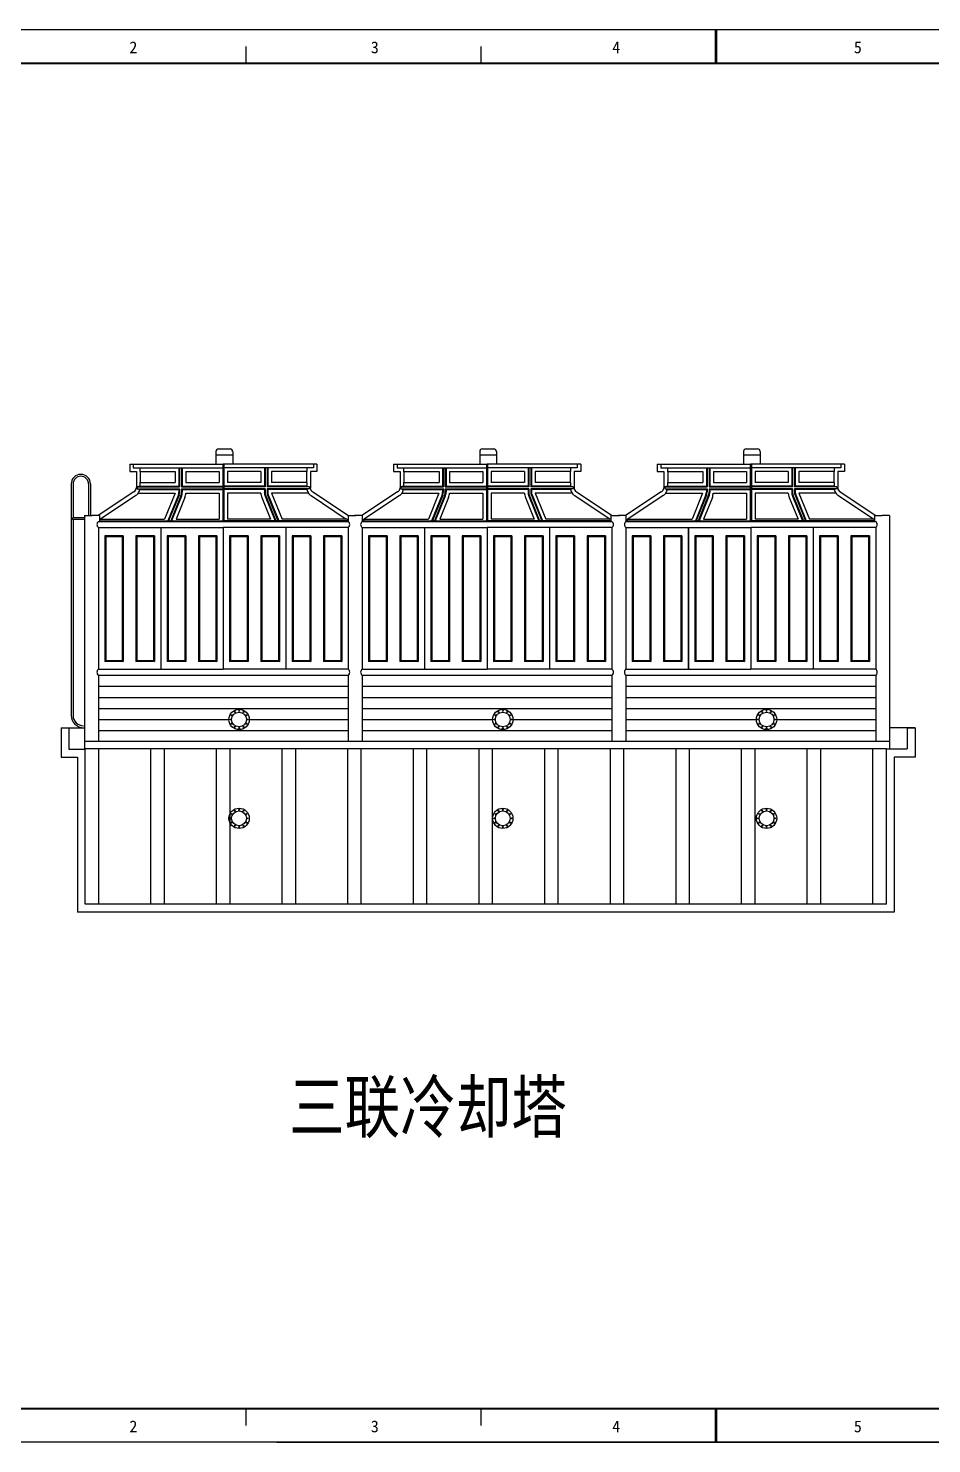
# Model space of a CAD drawing. Header units: millimetres. Extents: x 9671 to 25689, y -17516 to -2951.
# Drawn here: x 23439.8 to 23574, y -5527.3 to -5316.9 of the extents above; entities that cross this region are included whole.
import ezdxf

# ---------------------------------------------------------------- set-up
doc = ezdxf.new("R2010")
doc.units = ezdxf.units.MM
doc.layers.add('sb', color=2, linetype='Continuous')
doc.styles.add('QSDI', font='SimSun.ttf', dxfattribs={"width": 0.8})

# ---------------------------------------------------------------- blocks, each defined once
blk = doc.blocks.new('2#图框，横')
for p, q in [((7777.69, 420), (8371.69, 420)), ((7942.44, 415), (7942.44, 410)), ((8012.32, 415), (8012.32, 410)), ((7942.44, 10), (7942.44, 5)), ((8012.32, 10), (8012.32, 5)), ((8371.69, 0), (7777.69, 0)), ((7951.69, 0), (8371.69, 0))]:
    blk.add_line(p, q)
for points, const_width in [([(8082.19, 410), (8082.19, 420)], 0.8), ([(8082.19, 410), (8082.19, 420)], 0.5), ([(8082.19, 10), (8082.19, 0)], 0.8), ([(8082.19, 10), (8082.19, 0)], 0.5)]:
    blk.add_lwpolyline(points, dxfattribs=dict(const_width=const_width))
blk.add_lwpolyline([(7802.69, 10, 1, 1, 0), (7802.69, 410, 0.6, 0.6, 0), (8361.69, 410, 0.6, 0.6, 0), (8361.69, 10, 0.6, 0.6, 0)], format="xyseb", close=True)
at = {"style": 'QSDI'}
for s, p in [('2', (7907.86, 412.98)), ('3', (7979.61, 412.98)), ('4', (8051.36, 412.98)), ('5', (8123.11, 412.98)), ('2', (7907.86, 2.98)), ('3', (7979.61, 2.98)), ('4', (8051.36, 2.98)), ('5', (8123.11, 2.98))]:
    blk.add_text(s, height=3.5, dxfattribs=at).set_placement(p)
blk = doc.blocks.new('A$C2AF1339E')
at = {"color": 0, "linetype": 'ByBlock'}
for p, q in [((0, 2350), (0, 0)), ((1182, 2350), (1182, 0)), ((120, 2212), (120, 127)), ((120, 2212), (471, 2212)), ((139, 2198), (120, 2212)), ((139, 2212), (139, 143)), ((139, 2198), (452, 2198)), ((452, 2212), (452, 143)), ((471, 2212), (452, 2198)), ((471, 2212), (471, 127)), ((711, 2212), (711, 127)), ((730, 2198), (711, 2212)), ((711, 2212), (1062, 2212)), ((730, 2212), (730, 143)), ((730, 2198), (1043, 2198)), ((1043, 2212), (1043, 143)), ((1062, 2212), (1043, 2198)), ((1062, 2212), (1062, 127)), ((139, 143), (120, 127)), ((120, 127), (471, 127)), ((139, 143), (452, 143)), ((452, 143), (471, 127)), ((730, 143), (711, 127)), ((711, 127), (1062, 127)), ((730, 143), (1043, 143)), ((1043, 143), (1062, 127))]:
    blk.add_line(p, q, dxfattribs=at)

msp = doc.modelspace()

# ---------------------------------------------------------------- linework, layer by layer
at = {"color": 2}
for p, q in [((23467.7, -5379.83), (23467.7, -5381.72)), ((23468.09, -5379.44), (23469.79, -5379.44)), ((23470.18, -5379.83), (23470.18, -5381.72)), ((23506.88, -5379.83), (23506.88, -5381.72)), ((23507.27, -5379.44), (23508.97, -5379.44)), ((23509.36, -5379.83), (23509.36, -5381.72)), ((23546.06, -5379.83), (23546.06, -5381.72)), ((23546.45, -5379.44), (23548.15, -5379.44)), ((23548.53, -5379.83), (23548.53, -5381.72)), ((23467.7, -5380.33), (23470.18, -5380.33)), ((23506.88, -5380.33), (23509.36, -5380.33)), ((23546.06, -5380.33), (23548.53, -5380.33)), ((23448.78, -5384.66), (23448.78, -5389.34)), ((23449.05, -5384.66), (23449.05, -5389.34)), ((23446.47, -5390.87), (23446.47, -5391.15)), ((23444.69, -5420.89), (23444.69, -5425.26)), ((23445.86, -5420.89), (23445.86, -5424.09)), ((23445.86, -5420.89), (23448.17, -5420.89)), ((23571.55, -5420.89), (23567.77, -5420.89)), ((23570.37, -5420.89), (23570.37, -5424.04)), ((23571.55, -5420.89), (23571.55, -5425.26)), ((23445.86, -5424.09), (23448.29, -5424.09)), ((23489.41, -5422.96), (23448.17, -5422.96)), ((23489.41, -5424.04), (23448.17, -5424.04)), ((23448.29, -5447.11), (23448.29, -5424.09)), ((23450.29, -5447.11), (23450.29, -5424.04)), ((23528.59, -5422.96), (23487.35, -5422.96)), ((23528.59, -5422.96), (23487.35, -5422.96)), ((23528.59, -5424.04), (23487.35, -5424.04)), ((23528.59, -5424.04), (23487.35, -5424.04)), ((23567.77, -5422.96), (23526.53, -5422.96)), ((23567.29, -5424.04), (23526.53, -5424.04)), ((23567.29, -5447.11), (23567.29, -5424.04)), ((23567.29, -5424.04), (23570.37, -5424.04)), ((23444.69, -5425.26), (23447.12, -5425.26)), ((23447.12, -5425.26), (23447.12, -5448.29)), ((23571.55, -5425.26), (23568.47, -5425.26)), ((23568.47, -5425.26), (23568.47, -5448.29)), ((23567.29, -5447.11), (23448.29, -5447.11)), ((23568.47, -5448.29), (23447.12, -5448.29))]:
    msp.add_line(p, q, dxfattribs=at)
at = {"color": 2, "linetype": 'ByBlock'}
for p, q in [((23454.88, -5381.72), (23468.79, -5381.72)), ((23454.88, -5381.72), (23454.88, -5382.8)), ((23455.42, -5381.72), (23455.42, -5382.26)), ((23455.42, -5381.72), (23455.51, -5381.72)), ((23468.7, -5381.72), (23468.7, -5390.15)), ((23468.79, -5381.72), (23468.79, -5390.24)), ((23468.79, -5381.72), (23468.79, -5390.24)), ((23482.7, -5381.72), (23468.79, -5381.72)), ((23468.88, -5381.72), (23468.88, -5390.15)), ((23482.17, -5381.72), (23482.08, -5381.72)), ((23482.17, -5381.72), (23482.17, -5382.26)), ((23482.7, -5381.72), (23482.7, -5382.8)), ((23494.06, -5381.72), (23507.97, -5381.72)), ((23494.06, -5381.72), (23494.06, -5382.8)), ((23494.6, -5381.72), (23494.69, -5381.72)), ((23494.6, -5381.72), (23494.6, -5382.26)), ((23507.88, -5381.72), (23507.88, -5390.15)), ((23521.88, -5381.72), (23507.97, -5381.72)), ((23507.97, -5381.72), (23507.97, -5390.24)), ((23507.97, -5381.72), (23507.97, -5390.24)), ((23508.06, -5381.72), (23508.06, -5390.15)), ((23521.35, -5381.72), (23521.26, -5381.72)), ((23521.35, -5381.72), (23521.35, -5382.26)), ((23521.88, -5381.72), (23521.88, -5382.8)), ((23533.24, -5381.72), (23547.15, -5381.72)), ((23533.24, -5381.72), (23533.24, -5382.8)), ((23533.78, -5381.72), (23533.78, -5382.26)), ((23533.78, -5381.72), (23533.87, -5381.72)), ((23547.06, -5381.72), (23547.06, -5390.15)), ((23547.15, -5381.72), (23547.15, -5390.24)), ((23547.15, -5381.72), (23547.15, -5390.24)), ((23561.06, -5381.72), (23547.15, -5381.72)), ((23547.24, -5381.72), (23547.24, -5390.15)), ((23560.52, -5381.72), (23560.43, -5381.72)), ((23560.52, -5381.72), (23560.52, -5382.26)), ((23561.06, -5381.72), (23561.06, -5382.8)), ((23454.88, -5382.8), (23455.87, -5382.8)), ((23455.42, -5382.26), (23456.4, -5382.26)), ((23455.87, -5382.8), (23455.87, -5385.22)), ((23456.4, -5382.26), (23468.7, -5382.26)), ((23456.4, -5382.26), (23456.4, -5382.8)), ((23456.4, -5382.8), (23461.66, -5382.8)), ((23456.4, -5382.8), (23456.45, -5382.84)), ((23456.45, -5382.84), (23456.45, -5384.4)), ((23461.66, -5382.8), (23461.66, -5384.45)), ((23462.19, -5382.26), (23462.19, -5384.99)), ((23462.3, -5382.26), (23462.3, -5385.09)), ((23462.59, -5382.26), (23462.59, -5385.09)), ((23462.7, -5382.26), (23462.7, -5384.99)), ((23463.23, -5382.8), (23468.16, -5382.8)), ((23463.23, -5382.8), (23463.23, -5384.45)), ((23468.16, -5382.8), (23468.16, -5384.45)), ((23468.7, -5382.35), (23468.79, -5382.35)), ((23468.88, -5382.35), (23468.79, -5382.35)), ((23481.18, -5382.26), (23468.88, -5382.26)), ((23474.35, -5382.8), (23469.42, -5382.8)), ((23469.42, -5382.8), (23469.42, -5384.45)), ((23474.35, -5382.8), (23474.35, -5384.45)), ((23474.89, -5382.26), (23474.89, -5384.99)), ((23475, -5382.26), (23475, -5385.09)), ((23475.28, -5382.26), (23475.28, -5385.09)), ((23475.39, -5382.26), (23475.39, -5384.99)), ((23475.93, -5382.8), (23475.93, -5384.45)), ((23481.18, -5382.8), (23475.93, -5382.8)), ((23481.18, -5382.8), (23481.13, -5382.84)), ((23481.13, -5382.84), (23481.13, -5384.4)), ((23481.18, -5382.26), (23481.18, -5382.8)), ((23482.17, -5382.26), (23481.18, -5382.26)), ((23481.72, -5382.8), (23481.72, -5385.22)), ((23482.7, -5382.8), (23481.72, -5382.8)), ((23494.06, -5382.8), (23495.05, -5382.8)), ((23494.6, -5382.26), (23495.58, -5382.26)), ((23495.05, -5382.8), (23495.05, -5385.22)), ((23495.58, -5382.26), (23507.88, -5382.26)), ((23495.58, -5382.26), (23495.58, -5382.8)), ((23495.58, -5382.8), (23500.84, -5382.8)), ((23495.58, -5382.8), (23495.63, -5382.84)), ((23495.63, -5382.84), (23495.63, -5384.4)), ((23500.84, -5382.8), (23500.84, -5384.45)), ((23501.37, -5382.26), (23501.37, -5384.99)), ((23501.48, -5382.26), (23501.48, -5385.09)), ((23501.77, -5382.26), (23501.77, -5385.09)), ((23501.88, -5382.26), (23501.88, -5384.99)), ((23502.41, -5382.8), (23507.34, -5382.8)), ((23502.41, -5382.8), (23502.41, -5384.45)), ((23507.34, -5382.8), (23507.34, -5384.45)), ((23507.88, -5382.35), (23507.97, -5382.35)), ((23508.06, -5382.35), (23507.97, -5382.35)), ((23520.36, -5382.26), (23508.06, -5382.26)), ((23508.6, -5382.8), (23508.6, -5384.45)), ((23513.53, -5382.8), (23508.6, -5382.8)), ((23513.53, -5382.8), (23513.53, -5384.45)), ((23514.07, -5382.26), (23514.07, -5384.99)), ((23514.18, -5382.26), (23514.18, -5385.09)), ((23514.46, -5382.26), (23514.46, -5385.09)), ((23514.57, -5382.26), (23514.57, -5384.99)), ((23520.36, -5382.8), (23515.11, -5382.8)), ((23515.11, -5382.8), (23515.11, -5384.45)), ((23520.36, -5382.8), (23520.31, -5382.84)), ((23520.31, -5382.84), (23520.31, -5384.4)), ((23521.35, -5382.26), (23520.36, -5382.26)), ((23520.36, -5382.26), (23520.36, -5382.8)), ((23521.88, -5382.8), (23520.9, -5382.8)), ((23520.9, -5382.8), (23520.9, -5385.22)), ((23533.24, -5382.8), (23534.23, -5382.8)), ((23533.78, -5382.26), (23534.76, -5382.26)), ((23534.23, -5382.8), (23534.23, -5385.22)), ((23534.76, -5382.26), (23547.06, -5382.26)), ((23534.76, -5382.26), (23534.76, -5382.8)), ((23534.76, -5382.8), (23540.01, -5382.8)), ((23534.76, -5382.8), (23534.81, -5382.84)), ((23534.81, -5382.84), (23534.81, -5384.4)), ((23540.01, -5382.8), (23540.01, -5384.45)), ((23540.55, -5382.26), (23540.55, -5384.99)), ((23540.66, -5382.26), (23540.66, -5385.09)), ((23540.95, -5382.26), (23540.95, -5385.09)), ((23541.05, -5382.26), (23541.05, -5384.99)), ((23541.59, -5382.8), (23541.59, -5384.45)), ((23541.59, -5382.8), (23546.52, -5382.8)), ((23546.52, -5382.8), (23546.52, -5384.45)), ((23547.06, -5382.35), (23547.15, -5382.35)), ((23547.24, -5382.35), (23547.15, -5382.35)), ((23559.54, -5382.26), (23547.24, -5382.26)), ((23552.71, -5382.8), (23547.78, -5382.8)), ((23547.78, -5382.8), (23547.78, -5384.45)), ((23552.71, -5382.8), (23552.71, -5384.45)), ((23553.25, -5382.26), (23553.25, -5384.99)), ((23553.35, -5382.26), (23553.35, -5385.09)), ((23553.64, -5382.26), (23553.64, -5385.09)), ((23553.75, -5382.26), (23553.75, -5384.99)), ((23554.29, -5382.8), (23554.29, -5384.45)), ((23559.54, -5382.8), (23554.29, -5382.8)), ((23559.54, -5382.8), (23559.49, -5382.84)), ((23559.49, -5382.84), (23559.49, -5384.4)), ((23559.54, -5382.26), (23559.54, -5382.8)), ((23560.52, -5382.26), (23559.54, -5382.26)), ((23560.08, -5382.8), (23560.08, -5385.22)), ((23561.06, -5382.8), (23560.08, -5382.8)), ((23446.19, -5384.66), (23446.19, -5391.01)), ((23446.47, -5384.66), (23446.47, -5389.68)), ((23455.49, -5385.85), (23450.2, -5389.34)), ((23456.4, -5384.99), (23456, -5385.09)), ((23456, -5385.09), (23462.3, -5385.09)), ((23456, -5385.09), (23456, -5385.38)), ((23456, -5385.38), (23462.3, -5385.38)), ((23456, -5385.38), (23456.38, -5385.48)), ((23456.11, -5386.03), (23456.1, -5386.11)), ((23456.11, -5386.03), (23461.63, -5386.03)), ((23456.38, -5385.48), (23462.19, -5385.48)), ((23456.45, -5384.4), (23456.4, -5384.45)), ((23456.4, -5384.45), (23461.66, -5384.45)), ((23456.4, -5384.45), (23456.4, -5384.99)), ((23456.4, -5384.99), (23462.19, -5384.99)), ((23461.63, -5386.03), (23460.07, -5389.91)), ((23462.19, -5384.99), (23462.3, -5385.09)), ((23462.3, -5385.38), (23462.19, -5385.48)), ((23462.19, -5385.48), (23462.19, -5385.86)), ((23462.3, -5385.38), (23462.3, -5385.86)), ((23462.7, -5384.99), (23462.59, -5385.09)), ((23462.59, -5385.09), (23468.7, -5385.09)), ((23462.59, -5385.38), (23468.7, -5385.38)), ((23462.59, -5385.38), (23462.7, -5385.48)), ((23462.59, -5385.38), (23462.59, -5385.86)), ((23462.7, -5384.99), (23468.7, -5384.99)), ((23462.7, -5385.48), (23468.7, -5385.48)), ((23462.7, -5385.48), (23462.7, -5385.86)), ((23463.23, -5384.45), (23468.16, -5384.45)), ((23463.23, -5386.03), (23468.16, -5386.03)), ((23468.16, -5386.03), (23468.16, -5389.91)), ((23474.89, -5384.99), (23468.88, -5384.99)), ((23475, -5385.09), (23468.88, -5385.09)), ((23475, -5385.38), (23468.88, -5385.38)), ((23474.89, -5385.48), (23468.88, -5385.48)), ((23474.35, -5384.45), (23469.42, -5384.45)), ((23474.36, -5386.03), (23469.42, -5386.03)), ((23469.42, -5386.03), (23469.42, -5389.91)), ((23474.89, -5384.99), (23475, -5385.09)), ((23475, -5385.38), (23474.89, -5385.48)), ((23474.89, -5385.48), (23474.89, -5385.86)), ((23475, -5385.38), (23475, -5385.86)), ((23475.39, -5384.99), (23475.28, -5385.09)), ((23481.58, -5385.09), (23475.28, -5385.09)), ((23481.58, -5385.38), (23475.28, -5385.38)), ((23475.28, -5385.38), (23475.39, -5385.48)), ((23475.28, -5385.38), (23475.28, -5385.86)), ((23481.18, -5384.99), (23475.39, -5384.99)), ((23481.21, -5385.48), (23475.39, -5385.48)), ((23475.39, -5385.48), (23475.39, -5385.86)), ((23481.18, -5384.45), (23475.93, -5384.45)), ((23481.47, -5386.03), (23475.95, -5386.03)), ((23475.95, -5386.03), (23477.51, -5389.91)), ((23481.13, -5384.4), (23481.18, -5384.45)), ((23481.18, -5384.45), (23481.18, -5384.99)), ((23481.18, -5384.99), (23481.58, -5385.09)), ((23481.58, -5385.38), (23481.21, -5385.48)), ((23481.47, -5386.03), (23481.48, -5386.11)), ((23481.58, -5385.09), (23481.58, -5385.38)), ((23482.09, -5385.85), (23487.38, -5389.34)), ((23494.67, -5385.85), (23489.38, -5389.34)), ((23495.58, -5384.99), (23495.18, -5385.09)), ((23495.18, -5385.09), (23501.48, -5385.09)), ((23495.18, -5385.09), (23495.18, -5385.38)), ((23495.18, -5385.38), (23501.48, -5385.38)), ((23495.18, -5385.38), (23495.56, -5385.48)), ((23495.29, -5386.03), (23495.28, -5386.11)), ((23495.29, -5386.03), (23500.81, -5386.03)), ((23495.56, -5385.48), (23501.37, -5385.48)), ((23495.63, -5384.4), (23495.58, -5384.45)), ((23495.58, -5384.45), (23500.84, -5384.45)), ((23495.58, -5384.45), (23495.58, -5384.99)), ((23495.58, -5384.99), (23501.37, -5384.99)), ((23500.81, -5386.03), (23499.25, -5389.91)), ((23501.37, -5384.99), (23501.48, -5385.09)), ((23501.48, -5385.38), (23501.37, -5385.48)), ((23501.37, -5385.48), (23501.37, -5385.86)), ((23501.48, -5385.38), (23501.48, -5385.86)), ((23501.88, -5384.99), (23501.77, -5385.09)), ((23501.77, -5385.09), (23507.88, -5385.09)), ((23501.77, -5385.38), (23507.88, -5385.38)), ((23501.77, -5385.38), (23501.77, -5385.86)), ((23501.77, -5385.38), (23501.88, -5385.48)), ((23501.88, -5384.99), (23507.88, -5384.99)), ((23501.88, -5385.48), (23507.88, -5385.48)), ((23501.88, -5385.48), (23501.88, -5385.86)), ((23502.41, -5384.45), (23507.34, -5384.45)), ((23502.41, -5386.03), (23507.34, -5386.03)), ((23507.34, -5386.03), (23507.34, -5389.91)), ((23514.07, -5384.99), (23508.06, -5384.99)), ((23514.18, -5385.09), (23508.06, -5385.09)), ((23514.18, -5385.38), (23508.06, -5385.38)), ((23514.07, -5385.48), (23508.06, -5385.48)), ((23513.53, -5384.45), (23508.6, -5384.45)), ((23508.6, -5386.03), (23508.6, -5389.91)), ((23513.54, -5386.03), (23508.6, -5386.03)), ((23514.07, -5384.99), (23514.18, -5385.09)), ((23514.18, -5385.38), (23514.07, -5385.48)), ((23514.07, -5385.48), (23514.07, -5385.86)), ((23514.18, -5385.38), (23514.18, -5385.86)), ((23514.57, -5384.99), (23514.46, -5385.09)), ((23520.76, -5385.09), (23514.46, -5385.09)), ((23514.46, -5385.38), (23514.46, -5385.86)), ((23514.46, -5385.38), (23514.57, -5385.48)), ((23520.76, -5385.38), (23514.46, -5385.38)), ((23520.36, -5384.99), (23514.57, -5384.99)), ((23514.57, -5385.48), (23514.57, -5385.86)), ((23520.39, -5385.48), (23514.57, -5385.48)), ((23520.36, -5384.45), (23515.11, -5384.45)), ((23515.13, -5386.03), (23516.69, -5389.91)), ((23520.65, -5386.03), (23515.13, -5386.03)), ((23520.31, -5384.4), (23520.36, -5384.45)), ((23520.36, -5384.45), (23520.36, -5384.99)), ((23520.36, -5384.99), (23520.76, -5385.09)), ((23520.76, -5385.38), (23520.39, -5385.48)), ((23520.65, -5386.03), (23520.66, -5386.11)), ((23520.76, -5385.09), (23520.76, -5385.38)), ((23521.27, -5385.85), (23526.56, -5389.34)), ((23533.85, -5385.85), (23528.56, -5389.34)), ((23534.76, -5384.99), (23534.36, -5385.09)), ((23534.36, -5385.09), (23540.66, -5385.09)), ((23534.36, -5385.09), (23534.36, -5385.38)), ((23534.36, -5385.38), (23540.66, -5385.38)), ((23534.36, -5385.38), (23534.74, -5385.48)), ((23534.47, -5386.03), (23534.46, -5386.11)), ((23534.47, -5386.03), (23539.99, -5386.03)), ((23534.74, -5385.48), (23540.55, -5385.48)), ((23534.81, -5384.4), (23534.76, -5384.45)), ((23534.76, -5384.45), (23540.01, -5384.45)), ((23534.76, -5384.45), (23534.76, -5384.99)), ((23534.76, -5384.99), (23540.55, -5384.99)), ((23539.99, -5386.03), (23538.43, -5389.91)), ((23540.55, -5384.99), (23540.66, -5385.09)), ((23540.66, -5385.38), (23540.55, -5385.48)), ((23540.55, -5385.48), (23540.55, -5385.86)), ((23540.66, -5385.38), (23540.66, -5385.86)), ((23541.05, -5384.99), (23540.95, -5385.09)), ((23540.95, -5385.09), (23547.06, -5385.09)), ((23540.95, -5385.38), (23547.06, -5385.38)), ((23540.95, -5385.38), (23541.05, -5385.48)), ((23540.95, -5385.38), (23540.95, -5385.86)), ((23541.05, -5384.99), (23547.06, -5384.99)), ((23541.05, -5385.48), (23547.06, -5385.48)), ((23541.05, -5385.48), (23541.05, -5385.86)), ((23541.59, -5384.45), (23546.52, -5384.45)), ((23541.59, -5386.03), (23546.52, -5386.03)), ((23546.52, -5386.03), (23546.52, -5389.91)), ((23553.25, -5384.99), (23547.24, -5384.99)), ((23553.35, -5385.09), (23547.24, -5385.09)), ((23553.35, -5385.38), (23547.24, -5385.38)), ((23553.25, -5385.48), (23547.24, -5385.48)), ((23552.71, -5384.45), (23547.78, -5384.45)), ((23552.72, -5386.03), (23547.78, -5386.03)), ((23547.78, -5386.03), (23547.78, -5389.91)), ((23553.25, -5384.99), (23553.35, -5385.09)), ((23553.35, -5385.38), (23553.25, -5385.48)), ((23553.25, -5385.48), (23553.25, -5385.86)), ((23553.35, -5385.38), (23553.35, -5385.86)), ((23553.75, -5384.99), (23553.64, -5385.09)), ((23559.94, -5385.09), (23553.64, -5385.09)), ((23559.94, -5385.38), (23553.64, -5385.38)), ((23553.64, -5385.38), (23553.75, -5385.48)), ((23553.64, -5385.38), (23553.64, -5385.86)), ((23559.54, -5384.99), (23553.75, -5384.99)), ((23559.57, -5385.48), (23553.75, -5385.48)), ((23553.75, -5385.48), (23553.75, -5385.86)), ((23559.54, -5384.45), (23554.29, -5384.45)), ((23559.83, -5386.03), (23554.31, -5386.03)), ((23554.31, -5386.03), (23555.87, -5389.91)), ((23559.49, -5384.4), (23559.54, -5384.45)), ((23559.54, -5384.45), (23559.54, -5384.99)), ((23559.54, -5384.99), (23559.94, -5385.09)), ((23559.94, -5385.38), (23559.57, -5385.48)), ((23559.83, -5386.03), (23559.84, -5386.11)), ((23559.94, -5385.09), (23559.94, -5385.38)), ((23560.45, -5385.85), (23565.74, -5389.34)), ((23446.19, -5386.82), (23446.19, -5419.04)), ((23446.47, -5386.95), (23446.47, -5389.68)), ((23455.77, -5386.37), (23450.53, -5389.91)), ((23462.12, -5386.26), (23460.56, -5390.15)), ((23462.21, -5386.3), (23460.67, -5390.15)), ((23462.48, -5386.41), (23460.98, -5390.15)), ((23462.58, -5386.45), (23461.1, -5390.15)), ((23463.08, -5386.65), (23461.77, -5389.91)), ((23474.5, -5386.65), (23475.81, -5389.91)), ((23475, -5386.45), (23476.49, -5390.15)), ((23475.1, -5386.41), (23476.6, -5390.15)), ((23475.37, -5386.3), (23476.91, -5390.15)), ((23475.47, -5386.26), (23477.03, -5390.15)), ((23481.82, -5386.37), (23487.06, -5389.91)), ((23494.94, -5386.37), (23489.71, -5389.91)), ((23501.29, -5386.26), (23499.74, -5390.15)), ((23501.39, -5386.3), (23499.85, -5390.15)), ((23501.66, -5386.41), (23500.16, -5390.15)), ((23501.76, -5386.45), (23500.28, -5390.15)), ((23502.26, -5386.65), (23500.95, -5389.91)), ((23513.68, -5386.65), (23514.99, -5389.91)), ((23514.18, -5386.45), (23515.67, -5390.15)), ((23514.28, -5386.41), (23515.78, -5390.15)), ((23514.55, -5386.3), (23516.09, -5390.15)), ((23514.65, -5386.26), (23516.21, -5390.15)), ((23521, -5386.37), (23526.24, -5389.91)), ((23534.12, -5386.37), (23528.89, -5389.91)), ((23540.47, -5386.26), (23538.91, -5390.15)), ((23540.57, -5386.3), (23539.03, -5390.15)), ((23540.84, -5386.41), (23539.34, -5390.15)), ((23540.94, -5386.45), (23539.46, -5390.15)), ((23541.44, -5386.65), (23540.13, -5389.91)), ((23552.86, -5386.65), (23554.17, -5389.91)), ((23553.36, -5386.45), (23554.85, -5390.15)), ((23553.46, -5386.41), (23554.96, -5390.15)), ((23553.73, -5386.3), (23555.27, -5390.15)), ((23553.83, -5386.26), (23555.39, -5390.15)), ((23560.18, -5386.37), (23565.42, -5389.91)), ((23448.17, -5389.68), (23446.47, -5389.68)), ((23448.17, -5389.95), (23446.47, -5389.95)), ((23446.47, -5389.95), (23446.47, -5390.87)), ((23446.47, -5389.95), (23446.47, -5390.87)), ((23448.17, -5389.34), (23449.29, -5389.34)), ((23450.41, -5389.34), (23449.29, -5389.34)), ((23450.23, -5390.24), (23487.35, -5390.24)), ((23450.41, -5389.34), (23450.41, -5390.24)), ((23450.44, -5389.91), (23450.41, -5389.92)), ((23450.44, -5389.91), (23450.41, -5389.92)), ((23450.41, -5390.15), (23468.79, -5390.15)), ((23450.41, -5390.24), (23468.79, -5390.24)), ((23450.44, -5389.91), (23450.53, -5389.91)), ((23450.44, -5389.91), (23450.53, -5389.91)), ((23450.53, -5389.91), (23460.07, -5389.91)), ((23461.77, -5389.91), (23468.16, -5389.91)), ((23487.17, -5390.15), (23468.79, -5390.15)), ((23487.17, -5390.24), (23468.79, -5390.24)), ((23475.81, -5389.91), (23469.42, -5389.91)), ((23487.06, -5389.91), (23477.51, -5389.91)), ((23487.14, -5389.91), (23487.06, -5389.91)), ((23487.14, -5389.91), (23487.17, -5389.92)), ((23487.17, -5389.92), (23487.17, -5390.15)), ((23487.35, -5389.34), (23488.47, -5389.34)), ((23487.35, -5389.34), (23487.35, -5390.24)), ((23489.41, -5389.34), (23488.29, -5389.34)), ((23489.41, -5389.34), (23489.41, -5390.24)), ((23489.41, -5390.24), (23526.53, -5390.24)), ((23489.62, -5389.91), (23489.59, -5389.92)), ((23489.62, -5389.91), (23489.59, -5389.92)), ((23489.59, -5389.92), (23489.59, -5390.15)), ((23489.59, -5390.15), (23507.97, -5390.15)), ((23489.59, -5390.24), (23507.97, -5390.24)), ((23489.62, -5389.91), (23489.71, -5389.91)), ((23489.62, -5389.91), (23489.71, -5389.91)), ((23489.71, -5389.91), (23499.25, -5389.91)), ((23500.95, -5389.91), (23507.34, -5389.91)), ((23526.35, -5390.15), (23507.97, -5390.15)), ((23526.35, -5390.24), (23507.97, -5390.24)), ((23514.99, -5389.91), (23508.6, -5389.91)), ((23526.24, -5389.91), (23516.69, -5389.91)), ((23526.32, -5389.91), (23526.24, -5389.91)), ((23526.32, -5389.91), (23526.35, -5389.92)), ((23526.35, -5389.34), (23526.35, -5390.24)), ((23526.35, -5389.34), (23527.47, -5389.34)), ((23526.53, -5389.34), (23527.65, -5389.34)), ((23528.59, -5389.34), (23527.47, -5389.34)), ((23528.59, -5389.34), (23527.47, -5389.34)), ((23528.59, -5389.34), (23528.59, -5390.24)), ((23528.59, -5390.24), (23565.71, -5390.24)), ((23528.8, -5389.91), (23528.77, -5389.92)), ((23528.8, -5389.91), (23528.77, -5389.92)), ((23528.77, -5389.92), (23528.77, -5390.15)), ((23528.77, -5390.15), (23547.15, -5390.15)), ((23528.77, -5390.24), (23547.15, -5390.24)), ((23528.8, -5389.91), (23528.89, -5389.91)), ((23528.8, -5389.91), (23528.89, -5389.91)), ((23528.89, -5389.91), (23538.43, -5389.91)), ((23540.13, -5389.91), (23546.52, -5389.91)), ((23565.53, -5390.15), (23547.15, -5390.15)), ((23565.53, -5390.24), (23547.15, -5390.24)), ((23554.17, -5389.91), (23547.78, -5389.91)), ((23565.42, -5389.91), (23555.87, -5389.91)), ((23565.5, -5389.91), (23565.42, -5389.91)), ((23565.5, -5389.91), (23565.53, -5389.92)), ((23565.53, -5389.34), (23566.65, -5389.34)), ((23565.53, -5389.34), (23565.53, -5390.24)), ((23567.77, -5389.34), (23566.65, -5389.34)), ((23446.47, -5391.15), (23446.47, -5419.04)), ((23450.23, -5391.14), (23468.79, -5391.14)), ((23450.23, -5391.14), (23450.23, -5412.21)), ((23468.79, -5391.14), (23468.79, -5412.21)), ((23487.35, -5391.14), (23468.79, -5391.14)), ((23469.73, -5392.37), (23469.73, -5411.07)), ((23469.73, -5392.37), (23469.88, -5392.5)), ((23472.49, -5392.37), (23469.73, -5392.37)), ((23469.73, -5392.37), (23469.88, -5392.5)), ((23469.88, -5392.37), (23469.88, -5410.93)), ((23472.34, -5392.5), (23469.88, -5392.5)), ((23472.34, -5392.37), (23472.34, -5410.93)), ((23472.34, -5392.5), (23472.49, -5392.37)), ((23472.34, -5392.5), (23472.49, -5392.37)), ((23472.49, -5392.37), (23472.49, -5411.07)), ((23474.37, -5392.37), (23474.37, -5411.07)), ((23477.13, -5392.37), (23474.37, -5392.37)), ((23474.37, -5392.37), (23474.52, -5392.5)), ((23474.52, -5392.37), (23474.52, -5410.93)), ((23476.98, -5392.5), (23474.52, -5392.5)), ((23476.98, -5392.37), (23476.98, -5410.93)), ((23476.98, -5392.5), (23477.13, -5392.37)), ((23477.13, -5392.37), (23477.13, -5411.07)), ((23478.07, -5391.14), (23478.07, -5412.21)), ((23487.35, -5391.14), (23487.35, -5412.21)), ((23487.35, -5391.14), (23487.35, -5412.21)), ((23489.41, -5391.14), (23489.41, -5412.21)), ((23489.41, -5391.14), (23507.97, -5391.14)), ((23507.97, -5391.14), (23507.97, -5412.21)), ((23526.53, -5391.14), (23507.97, -5391.14)), ((23508.91, -5392.37), (23508.91, -5411.07)), ((23508.91, -5392.37), (23509.06, -5392.5)), ((23511.67, -5392.37), (23508.91, -5392.37)), ((23508.91, -5392.37), (23509.06, -5392.5)), ((23509.06, -5392.37), (23509.06, -5410.93)), ((23511.52, -5392.5), (23509.06, -5392.5)), ((23511.52, -5392.37), (23511.52, -5410.93)), ((23511.52, -5392.5), (23511.67, -5392.37)), ((23511.52, -5392.5), (23511.67, -5392.37)), ((23511.67, -5392.37), (23511.67, -5411.07)), ((23513.55, -5392.37), (23513.55, -5411.07)), ((23513.55, -5392.37), (23513.7, -5392.5)), ((23516.31, -5392.37), (23513.55, -5392.37)), ((23513.7, -5392.37), (23513.7, -5410.93)), ((23516.16, -5392.5), (23513.7, -5392.5)), ((23516.16, -5392.37), (23516.16, -5410.93)), ((23516.16, -5392.5), (23516.31, -5392.37)), ((23516.31, -5392.37), (23516.31, -5411.07)), ((23517.25, -5391.14), (23517.25, -5412.21)), ((23526.53, -5391.14), (23526.53, -5412.21)), ((23526.53, -5391.14), (23526.53, -5412.21)), ((23528.59, -5391.14), (23547.15, -5391.14)), ((23528.59, -5391.14), (23528.59, -5412.21)), ((23547.15, -5391.14), (23547.15, -5412.21)), ((23565.71, -5391.14), (23547.15, -5391.14)), ((23548.09, -5392.37), (23548.09, -5411.07)), ((23548.09, -5392.37), (23548.24, -5392.5)), ((23550.85, -5392.37), (23548.09, -5392.37)), ((23548.09, -5392.37), (23548.24, -5392.5)), ((23548.24, -5392.37), (23548.24, -5410.93)), ((23550.7, -5392.5), (23548.24, -5392.5)), ((23550.7, -5392.37), (23550.7, -5410.93)), ((23550.7, -5392.5), (23550.85, -5392.37)), ((23550.7, -5392.5), (23550.85, -5392.37)), ((23550.85, -5392.37), (23550.85, -5411.07)), ((23552.73, -5392.37), (23552.73, -5411.07)), ((23555.49, -5392.37), (23552.73, -5392.37)), ((23552.73, -5392.37), (23552.88, -5392.5)), ((23552.88, -5392.37), (23552.88, -5410.93)), ((23555.34, -5392.5), (23552.88, -5392.5)), ((23555.34, -5392.37), (23555.34, -5410.93)), ((23555.34, -5392.5), (23555.49, -5392.37)), ((23555.49, -5392.37), (23555.49, -5411.07)), ((23556.43, -5391.14), (23556.43, -5412.21)), ((23565.71, -5391.14), (23565.71, -5412.21)), ((23565.71, -5391.14), (23565.71, -5412.21)), ((23469.88, -5410.93), (23469.73, -5411.07)), ((23472.49, -5411.07), (23469.73, -5411.07)), ((23472.34, -5410.93), (23469.88, -5410.93)), ((23472.34, -5410.93), (23472.49, -5411.07)), ((23474.52, -5410.93), (23474.37, -5411.07)), ((23477.13, -5411.07), (23474.37, -5411.07)), ((23476.98, -5410.93), (23474.52, -5410.93)), ((23476.98, -5410.93), (23477.13, -5411.07)), ((23509.06, -5410.93), (23508.91, -5411.07)), ((23511.67, -5411.07), (23508.91, -5411.07)), ((23511.52, -5410.93), (23509.06, -5410.93)), ((23511.52, -5410.93), (23511.67, -5411.07)), ((23513.7, -5410.93), (23513.55, -5411.07)), ((23516.31, -5411.07), (23513.55, -5411.07)), ((23516.16, -5410.93), (23513.7, -5410.93)), ((23516.16, -5410.93), (23516.31, -5411.07)), ((23548.24, -5410.93), (23548.09, -5411.07)), ((23550.85, -5411.07), (23548.09, -5411.07)), ((23550.7, -5410.93), (23548.24, -5410.93)), ((23550.7, -5410.93), (23550.85, -5411.07)), ((23552.88, -5410.93), (23552.73, -5411.07)), ((23555.49, -5411.07), (23552.73, -5411.07)), ((23555.34, -5410.93), (23552.88, -5410.93)), ((23555.34, -5410.93), (23555.49, -5411.07)), ((23450.23, -5412.21), (23468.79, -5412.21)), ((23450.23, -5413.1), (23487.35, -5413.1)), ((23450.23, -5413.1), (23450.23, -5422.96)), ((23453.37, -5412.21), (23468.79, -5412.21)), ((23484.21, -5412.21), (23468.79, -5412.21)), ((23487.35, -5412.21), (23468.79, -5412.21)), ((23487.35, -5413.1), (23487.35, -5422.96)), ((23487.35, -5413.1), (23487.35, -5422.96)), ((23489.41, -5412.21), (23507.97, -5412.21)), ((23489.41, -5413.1), (23526.53, -5413.1)), ((23489.41, -5413.1), (23489.41, -5422.96)), ((23492.55, -5412.21), (23507.97, -5412.21)), ((23526.53, -5412.21), (23507.97, -5412.21)), ((23523.39, -5412.21), (23507.97, -5412.21)), ((23526.53, -5413.1), (23526.53, -5422.96)), ((23526.53, -5413.1), (23526.53, -5422.96)), ((23528.59, -5412.21), (23547.15, -5412.21)), ((23528.59, -5413.1), (23565.71, -5413.1)), ((23528.59, -5413.1), (23528.59, -5422.96)), ((23531.73, -5412.21), (23547.15, -5412.21)), ((23562.57, -5412.21), (23547.15, -5412.21)), ((23565.71, -5412.21), (23547.15, -5412.21)), ((23565.71, -5413.1), (23565.71, -5422.96)), ((23565.71, -5413.1), (23565.71, -5422.96)), ((23450.23, -5414.74), (23487.35, -5414.74)), ((23489.41, -5414.74), (23526.53, -5414.74)), ((23528.59, -5414.74), (23565.71, -5414.74)), ((23450.23, -5416.38), (23487.35, -5416.38)), ((23489.41, -5416.38), (23526.53, -5416.38)), ((23528.59, -5416.38), (23565.71, -5416.38)), ((23450.23, -5418.02), (23487.35, -5418.02)), ((23450.23, -5419.67), (23469.62, -5419.67)), ((23472.63, -5419.67), (23487.35, -5419.67)), ((23489.41, -5418.02), (23526.53, -5418.02)), ((23489.41, -5419.67), (23508.8, -5419.67)), ((23511.81, -5419.67), (23526.53, -5419.67)), ((23528.59, -5418.02), (23565.71, -5418.02)), ((23528.59, -5419.67), (23547.98, -5419.67)), ((23550.99, -5419.67), (23565.71, -5419.67)), ((23450.23, -5421.31), (23487.35, -5421.31)), ((23489.41, -5421.31), (23526.53, -5421.31)), ((23528.59, -5421.31), (23565.71, -5421.31))]:
    msp.add_line(p, q, dxfattribs=at)
at = {"color": 2, "ltscale": 10}
for p, q in [((23448.17, -5389.34), (23448.17, -5424.04)), ((23567.77, -5389.34), (23567.77, -5424.04)), ((23458.04, -5447.11), (23458.04, -5424.04)), ((23460.04, -5447.11), (23460.04, -5424.04)), ((23467.79, -5447.11), (23467.79, -5424.04)), ((23469.79, -5447.11), (23469.79, -5424.04)), ((23477.54, -5447.11), (23477.54, -5424.04)), ((23479.54, -5447.11), (23479.54, -5424.04)), ((23487.29, -5447.11), (23487.29, -5424.04)), ((23489.29, -5447.11), (23489.29, -5424.04)), ((23497.04, -5447.11), (23497.04, -5424.04)), ((23499.04, -5447.11), (23499.04, -5424.04)), ((23506.79, -5447.11), (23506.79, -5424.04)), ((23508.79, -5447.11), (23508.79, -5424.04)), ((23516.54, -5447.11), (23516.54, -5424.04)), ((23518.54, -5447.11), (23518.54, -5424.04)), ((23526.29, -5447.11), (23526.29, -5424.04)), ((23528.29, -5447.11), (23528.29, -5424.04)), ((23536.04, -5447.11), (23536.04, -5424.04)), ((23538.04, -5447.11), (23538.04, -5424.04)), ((23545.79, -5447.11), (23545.79, -5424.04)), ((23547.79, -5447.11), (23547.79, -5424.04)), ((23555.54, -5447.11), (23555.54, -5424.04)), ((23557.54, -5447.11), (23557.54, -5424.04)), ((23565.29, -5447.11), (23565.29, -5424.04))]:
    msp.add_line(p, q, dxfattribs=at)
at = {"color": 2, "linetype": 'ByBlock'}
for centre, radius in [((23471.13, -5419.67), 1.51), ((23469.85, -5419.67), 0.0646), ((23470.02, -5419.03), 0.0646), ((23471.13, -5419.67), 1.1), ((23470.49, -5418.56), 0.0646), ((23471.13, -5418.39), 0.0646), ((23471.77, -5418.56), 0.0646), ((23472.23, -5419.03), 0.0646), ((23472.4, -5419.67), 0.0646), ((23510.31, -5419.67), 1.51), ((23509.03, -5419.67), 0.0646), ((23509.2, -5419.03), 0.0646), ((23510.31, -5419.67), 1.1), ((23509.67, -5418.56), 0.0646), ((23510.31, -5418.39), 0.0646), ((23510.94, -5418.56), 0.0646), ((23511.41, -5419.03), 0.0646), ((23511.58, -5419.67), 0.0646), ((23549.49, -5419.67), 1.51), ((23548.21, -5419.67), 0.0646), ((23548.38, -5419.03), 0.0646), ((23549.49, -5419.67), 1.1), ((23548.85, -5418.56), 0.0646), ((23549.49, -5418.39), 0.0646), ((23550.12, -5418.56), 0.0646), ((23550.59, -5419.03), 0.0646), ((23550.76, -5419.67), 0.0646), ((23470.02, -5420.3), 0.0646), ((23470.49, -5420.77), 0.0646), ((23471.13, -5420.94), 0.0646), ((23471.77, -5420.77), 0.0646), ((23472.23, -5420.3), 0.0646), ((23509.2, -5420.3), 0.0646), ((23509.67, -5420.77), 0.0646), ((23510.31, -5420.94), 0.0646), ((23510.94, -5420.77), 0.0646), ((23511.41, -5420.3), 0.0646), ((23548.38, -5420.3), 0.0646), ((23548.85, -5420.77), 0.0646), ((23549.49, -5420.94), 0.0646), ((23550.12, -5420.77), 0.0646), ((23550.59, -5420.3), 0.0646), ((23471.13, -5434.36), 1.51), ((23469.85, -5434.36), 0.0646), ((23470.02, -5433.72), 0.0646), ((23471.13, -5434.36), 1.1), ((23470.49, -5433.25), 0.0646), ((23471.13, -5433.08), 0.0646), ((23471.77, -5433.25), 0.0646), ((23472.23, -5433.72), 0.0646), ((23472.4, -5434.36), 0.0646), ((23510.31, -5434.36), 1.51), ((23509.03, -5434.36), 0.0646), ((23509.2, -5433.72), 0.0646), ((23510.31, -5434.36), 1.1), ((23509.67, -5433.25), 0.0646), ((23510.31, -5433.08), 0.0646), ((23510.94, -5433.25), 0.0646), ((23511.41, -5433.72), 0.0646), ((23511.58, -5434.36), 0.0646), ((23549.49, -5434.36), 1.51), ((23548.21, -5434.36), 0.0646), ((23548.38, -5433.72), 0.0646), ((23549.49, -5434.36), 1.1), ((23548.85, -5433.25), 0.0646), ((23549.49, -5433.08), 0.0646), ((23550.12, -5433.25), 0.0646), ((23550.59, -5433.72), 0.0646), ((23550.76, -5434.36), 0.0646), ((23470.02, -5435), 0.0646), ((23470.49, -5435.47), 0.0646), ((23471.13, -5435.64), 0.0646), ((23471.77, -5435.47), 0.0646), ((23472.23, -5435), 0.0646), ((23509.2, -5435), 0.0646), ((23509.67, -5435.47), 0.0646), ((23510.31, -5435.64), 0.0646), ((23510.94, -5435.47), 0.0646), ((23511.41, -5435), 0.0646), ((23548.38, -5435), 0.0646), ((23548.85, -5435.47), 0.0646), ((23549.49, -5435.64), 0.0646), ((23550.12, -5435.47), 0.0646), ((23550.59, -5435), 0.0646)]:
    msp.add_circle(centre, radius, dxfattribs=at)
at = {"color": 2}
for centre, start, end in [((23468.09, -5379.83), 90, 180), ((23469.79, -5379.83), 0, 90), ((23507.27, -5379.83), 90, 180), ((23508.97, -5379.83), 0, 90), ((23546.45, -5379.83), 90, 180), ((23548.15, -5379.83), 0, 90)]:
    msp.add_arc(centre, 0.388, start, end, dxfattribs=at)
at = {"color": 2, "linetype": 'ByBlock'}
for centre, radius, start, end in [((23447.62, -5384.66), 1.43, 0, 180), ((23447.62, -5384.66), 1.15, 0, 180), ((23455.15, -5385.22), 0.717, 298.2742, 0), ((23455.15, -5385.22), 1.3, 298.2742, 316.9539), ((23455.15, -5385.22), 1.26, 320.1862, 348.1117), ((23461.1, -5385.86), 1.09, 338.1412, 0), ((23461.1, -5385.86), 1.2, 338.1412, 0), ((23461.1, -5385.86), 1.49, 338.1412, 0), ((23461.1, -5385.86), 1.6, 338.1412, 0), ((23461.1, -5385.86), 2.13, 338.1412, 355.4295), ((23476.48, -5385.86), 2.13, 184.5705, 201.8588), ((23476.48, -5385.86), 1.6, 180, 201.8588), ((23476.48, -5385.86), 1.49, 180, 201.8588), ((23476.48, -5385.86), 1.2, 180, 201.8588), ((23476.48, -5385.86), 1.09, 180, 201.8588), ((23482.43, -5385.22), 1.26, 191.8883, 219.8138), ((23482.43, -5385.22), 1.3, 223.0461, 241.7258), ((23482.43, -5385.22), 0.717, 180, 241.7258), ((23494.33, -5385.22), 0.717, 298.2742, 0), ((23494.33, -5385.22), 1.3, 298.2742, 316.9539), ((23494.33, -5385.22), 1.26, 320.1862, 348.1117), ((23500.28, -5385.86), 1.09, 338.1412, 0), ((23500.28, -5385.86), 1.2, 338.1412, 0), ((23500.28, -5385.86), 1.49, 338.1412, 0), ((23500.28, -5385.86), 1.6, 338.1412, 0), ((23500.28, -5385.86), 2.13, 338.1412, 355.4295), ((23515.66, -5385.86), 2.13, 184.5705, 201.8588), ((23515.66, -5385.86), 1.6, 180, 201.8588), ((23515.66, -5385.86), 1.49, 180, 201.8588), ((23515.66, -5385.86), 1.2, 180, 201.8588), ((23515.66, -5385.86), 1.09, 180, 201.8588), ((23521.61, -5385.22), 1.26, 191.8883, 219.8138), ((23521.61, -5385.22), 1.3, 223.0461, 241.7258), ((23521.61, -5385.22), 0.717, 180, 241.7258), ((23533.51, -5385.22), 0.717, 298.2742, 0), ((23533.51, -5385.22), 1.3, 298.2742, 316.9539), ((23533.51, -5385.22), 1.26, 320.1862, 348.1117), ((23539.46, -5385.86), 1.09, 338.1412, 0), ((23539.46, -5385.86), 1.2, 338.1412, 0), ((23539.46, -5385.86), 1.49, 338.1412, 0), ((23539.46, -5385.86), 1.6, 338.1412, 0), ((23539.46, -5385.86), 2.13, 338.1412, 355.4295), ((23554.84, -5385.86), 2.13, 184.5705, 201.8588), ((23554.84, -5385.86), 1.6, 180, 201.8588), ((23554.84, -5385.86), 1.49, 180, 201.8588), ((23554.84, -5385.86), 1.2, 180, 201.8588), ((23554.84, -5385.86), 1.09, 180, 201.8588), ((23560.79, -5385.22), 1.26, 191.8883, 219.8138), ((23560.79, -5385.22), 1.3, 223.0461, 241.7258), ((23560.79, -5385.22), 0.717, 180, 241.7258), ((23446.5, -5389.82), 0.141, 104.8628, 255.1372), ((23450.57, -5390.69), 0.56, 126.8699, 233.1301), ((23487.01, -5390.69), 0.56, 306.8699, 53.1301), ((23487.01, -5390.69), 0.56, 306.8699, 53.1301), ((23489.75, -5390.69), 0.56, 126.8699, 233.1301), ((23526.19, -5390.69), 0.56, 306.8699, 53.1301), ((23526.19, -5390.69), 0.56, 306.8699, 53.1301), ((23528.93, -5390.69), 0.56, 126.8699, 233.1301), ((23565.37, -5390.69), 0.56, 306.8699, 53.1301), ((23565.37, -5390.69), 0.56, 306.8699, 53.1301), ((23450.57, -5412.65), 0.56, 126.8699, 233.1301), ((23487.01, -5412.65), 0.56, 306.8699, 53.1301), ((23487.01, -5412.65), 0.56, 306.8699, 53.1301), ((23489.75, -5412.65), 0.56, 126.8699, 233.1301), ((23526.19, -5412.65), 0.56, 306.8699, 53.1301), ((23526.19, -5412.65), 0.56, 306.8699, 53.1301), ((23528.93, -5412.65), 0.56, 126.8699, 233.1301), ((23565.37, -5412.65), 0.56, 306.8699, 53.1301), ((23565.37, -5412.65), 0.56, 306.8699, 53.1301), ((23448.04, -5419.04), 1.85, 180, 270), ((23448.04, -5419.04), 1.57, 180, 270)]:
    msp.add_arc(centre, radius, start, end, dxfattribs=at)
at = {"layer": 'sb', "color": 2}
for p, q in [((23444.69, -5420.89), (23445.86, -5420.89)), ((23570.37, -5420.89), (23571.55, -5420.89))]:
    msp.add_line(p, q, dxfattribs=at)

# ---------------------------------------------------------------- block references
at = {"color": 2}
for name, p, xscale, yscale, zscale in [('2#图框，横', (19500.9, -5527.12), 0.4999999999999969, 0.4999999999999969, 0.4999999999999969), ('A$C2AF1339E', (23459.51, -5412.21), -0.007850467736716382, 0.008965507968241582, 0.00785046773642634), ('A$C2AF1339E', (23468.79, -5412.21), -0.007850467736716382, 0.008965507968241582, 0.00785046773642634), ('A$C2AF1339E', (23487.35, -5412.21), -0.007850467736716382, 0.008965507968241582, 0.00785046773642634), ('A$C2AF1339E', (23498.69, -5412.21), -0.007850467736716382, 0.008965507968241582, 0.00785046773642634), ('A$C2AF1339E', (23507.97, -5412.21), -0.007850467736716382, 0.008965507968241582, 0.00785046773642634), ('A$C2AF1339E', (23526.53, -5412.21), -0.007850467736716382, 0.008965507968241582, 0.00785046773642634), ('A$C2AF1339E', (23537.87, -5412.21), -0.007850467736716382, 0.008965507968241582, 0.00785046773642634), ('A$C2AF1339E', (23547.15, -5412.21), -0.007850467736716382, 0.008965507968241582, 0.00785046773642634), ('A$C2AF1339E', (23565.71, -5412.21), -0.007850467736716382, 0.008965507968241582, 0.00785046773642634)]:
    msp.add_blockref(name, p, dxfattribs=dict(at, xscale=xscale, yscale=yscale, zscale=zscale))

# ---------------------------------------------------------------- texts
at = {"style": 'QSDI', "width": 0.8}
msp.add_text('三联冷却塔', height=7.569, dxfattribs=at).set_placement((23478.54, -5481.02))

doc.saveas('drawing.dxf')
